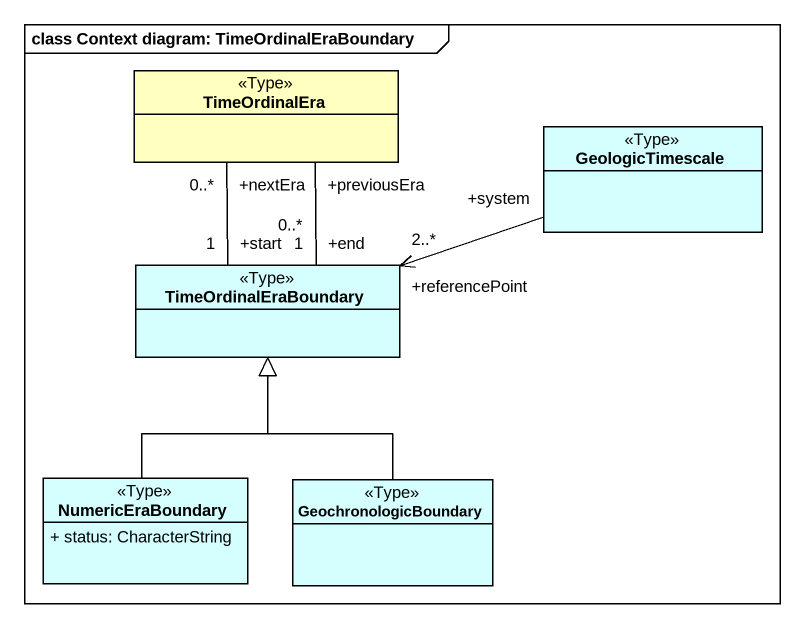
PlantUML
@startuml
mainframe class Context diagram: TimeOrdinalEraBoundary
hide circle
hide empty members
skinparam classAttributeIconSize 0
class TimeOrdinalEra <<Type>> #FFFFBF
class GeologicTimescale <<Type>> #D5FFFF
class TimeOrdinalEraBoundary <<Type>> #D5FFFF
class NumericEraBoundary <<Type>> #D5FFFF {
  + status: CharacterString
}
class GeochronologicBoundary <<Type>> #D5FFFF
GeologicTimescale "+system" -left-> "+referencePoint\n2..*" TimeOrdinalEraBoundary
TimeOrdinalEraBoundary "+start\n1" -up- "+nextEra\n0..*" TimeOrdinalEra
TimeOrdinalEraBoundary "+end\n1" -up- "+previousEra\n0..*" TimeOrdinalEra
NumericEraBoundary -up-|> TimeOrdinalEraBoundary
GeochronologicBoundary -up-|> TimeOrdinalEraBoundary
@enduml
